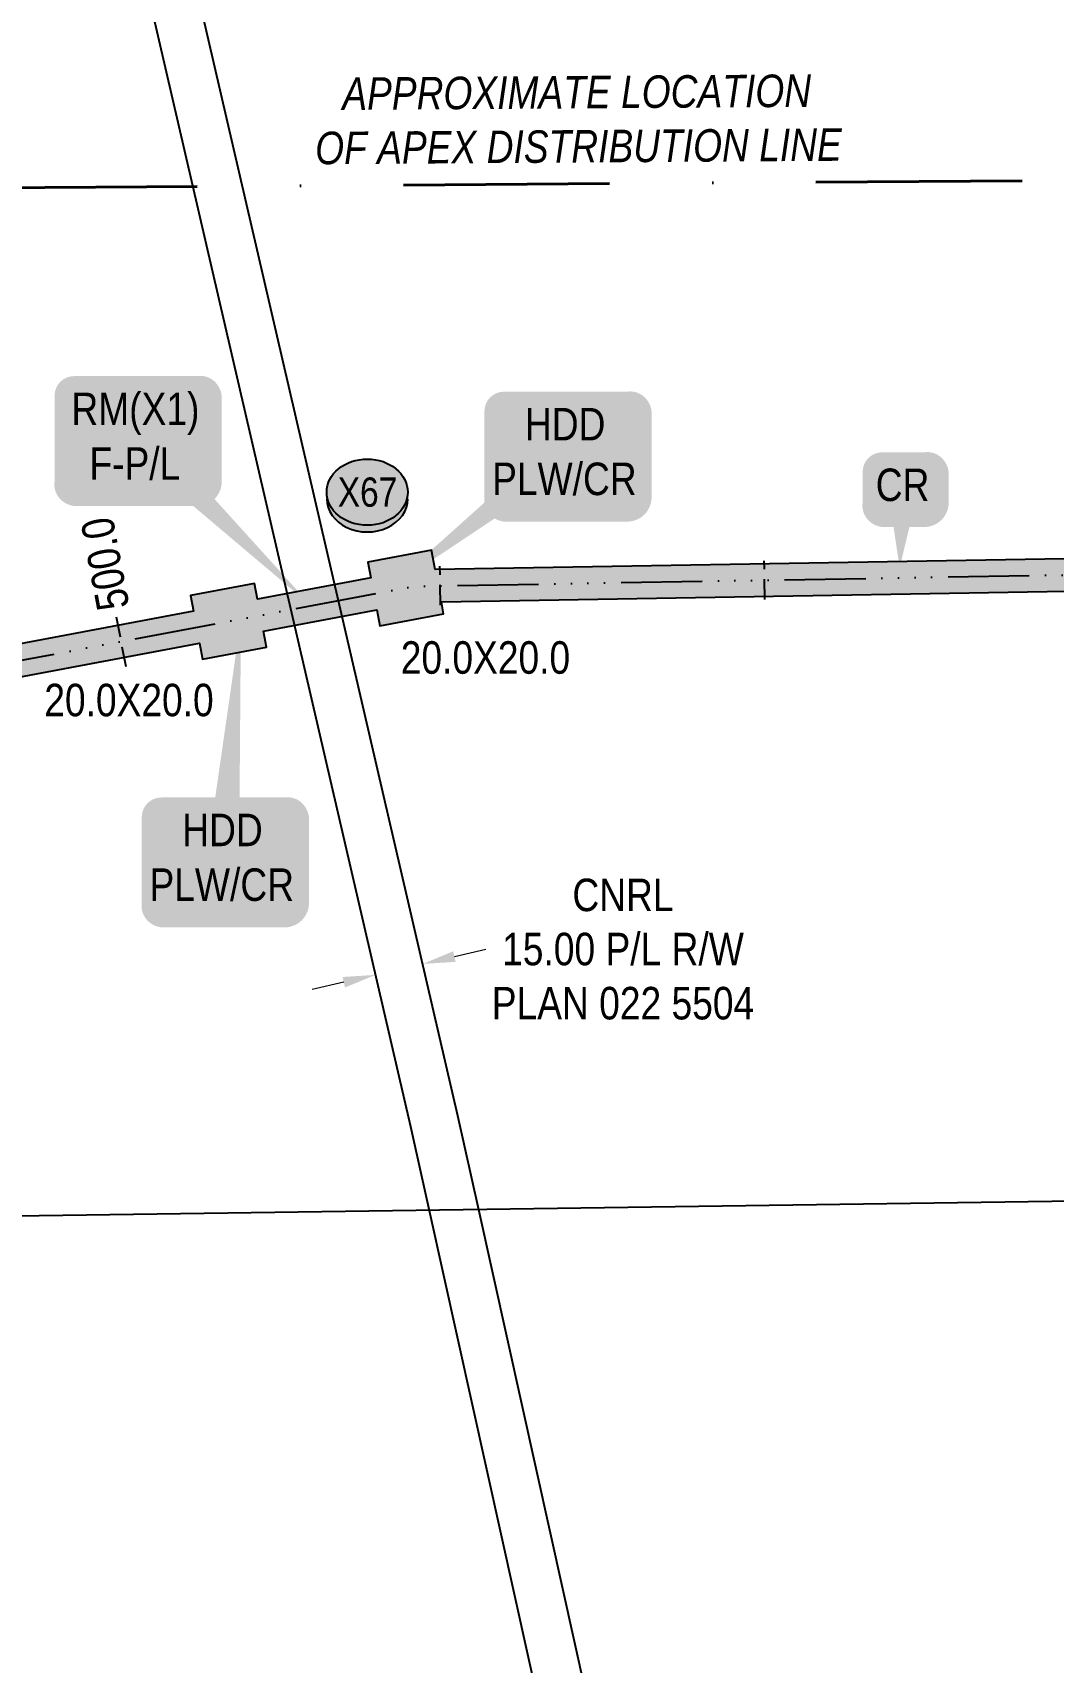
# Model space of a CAD drawing. Extents: x 72365 to 80261, y 6000112 to 6008999.
# Drawn here: x 78645 to 78959, y 6003437 to 6003939 of the extents above; entities that cross this region are included whole.
import ezdxf
from ezdxf.enums import TextEntityAlignment as Align

# ---------------------------------------------------------------- set-up
doc = ezdxf.new("R2010")
doc.units = 0
doc.header["$LTSCALE"] = 5
doc.header["$PDSIZE"] = 2.5
for name, pattern in [('COOP2', [10, 5, -1, 0, -1, 0, -1, 0, -1, 0, -1]), ('DASHDOT', [25.4, 12.7, -6.35, 0, -6.35]), ('foc-TIELINE', [1.875, 1.25, -0.625])]:
    doc.linetypes.add(name, pattern=pattern)
doc.layers.get('Defpoints').update_dxf_attribs({"color": 9})
for name, color, linetype, lineweight in [('AS-RECON EXISTING', 151, 'DASHDOT', 40), ('F-RW-T', 190, 'Continuous', 9), ('P-APEX RECON-TWS-T', 104, 'Continuous', 9)]:
    doc.layers.add(name, color=color, linetype=linetype, lineweight=lineweight)
doc.layers.add('AS-RECON EXISTING-T', color=7, linetype='Continuous', true_color=0x7abdff)
doc.layers.add('P-APEX RECON-TO BE DRILLED-H', color=7, linetype='Continuous', true_color=0xffafe1)
for name, color, linetype in [('F-RW', 190, 'Continuous'), ('L-SEC', 7, 'Continuous'), ('P-APEX RECON PAY ITEMS', 240, 'Continuous'), ('P-APEX RECON-10m BUFFER', 51, 'COOP2'), ('P-APEX RECON-URBAN', 30, 'COOP2'), ('P-APEX RECON-WORK AREA', 104, 'Continuous'), ('P-BUFFER-PURPLE', 187, 'foc-TIELINE'), ('P-BUFFER-PURPLE-T', 187, 'Continuous'), ('P-CROSSINGS', 250, 'Continuous')]:
    doc.layers.add(name, color=color, linetype=linetype)
doc.styles.add('100L', font='ARIALN.TTF', dxfattribs={"height": 2})
doc.styles.add('80', font='ARIALN.TTF', dxfattribs={"height": 10})
doc.styles.add('80CG', font='ARIALN.TTF', dxfattribs={"height": 10})
doc.styles.add('80L', font='ARIALN.TTF', dxfattribs={"height": 10})
doc.styles.add('Crossing', font='ARIALN.TTF', dxfattribs={"height": 10})
doc.dimstyles.new('Compass 5 000', dxfattribs={"dimscale": 5, "dimtxt": 9, "dimasz": 2, "dimexe": 0.2, "dimexo": 0.0625, "dimgap": 0.5, "dimtad": 0, "dimtih": 1, "dimtoh": 1, "dimzin": 0, "dimdsep": 46, "dimtxsty": '80CG', "dimcen": 0.1, "dimse1": 1, "dimse2": 1, "dimclrd": 256, "dimclrt": 256, "dimaunit": 1, "dimadec": 4, "dimazin": 0, "dimtfac": 0.06, "dimtofl": 0, "dimtmove": 0, "dimatfit": 1, "dimfxl": 0.2, "dimtolj": 1, "dimtzin": 0, "dimlwd": -1, "dimarcsym": 0})

# ---------------------------------------------------------------- blocks, each defined once
blk = doc.blocks.new('*D410')
at = {"layer": 'Defpoints', "color": 0, "transparency": 16777216}
for p in [(78739, 6003698.33), (78753.59, 6003701.71), (78765.11, 6003652.04)]:
    blk.add_point(p, dxfattribs=at)
at = {"layer": 'F-RW-T', "transparency": 16777216}
for p, q in [((78774.85, 6003654.3), (78784.59, 6003656.56)), ((78740.78, 6003646.4), (78731.04, 6003644.14))]:
    blk.add_line(p, q, dxfattribs=at)
for points in [[(78774.47, 6003655.93), (78775.23, 6003652.68), (78765.11, 6003652.04)], [(78740.4, 6003648.02), (78741.16, 6003644.78), (78750.52, 6003648.66)]]:
    blk.add_solid(points, dxfattribs=at)
at = {"layer": 'F-RW-T', "transparency": 16777216, "insert": (78826.81, 6003656.56), "char_height": 10, "attachment_point": 5, "style": '80CG'}
blk.add_mtext('\\A1;CNRL\\P15.00 P/L R/W\\PPLAN 022 5504', dxfattribs=at)
blk = doc.blocks.new('*U1133')
at = {"true_color": 0xffffa8}
h = blk.add_hatch(color=51, dxfattribs=at)
edge = h.paths.add_edge_path()
edge.add_line((-19, -20), (19, -20))
edge.add_arc((19, -14), 6, 270, 360)
edge.add_line((25, -14), (25, 12.5))
edge.add_arc((19, 12.5), 6, 0, 90)
edge.add_line((19, 18.5), (-19, 18.5))
edge.add_arc((-19, 12.5), 6, 90, 180)
edge.add_line((-25, 12.5), (-25, -14))
edge.add_arc((-19, -14), 6, 180, 270)
at = {"color": 240, "flags": 128}
blk.add_lwpolyline([(-19, -20, 3, 3, 0), (19, -20, 3, 3, 0.414214), (25, -14, 3, 3, 0), (25, 12.5, 3, 0, 0.414214), (19, 18.5, 0, 0, 0), (-19, 18.5, 0, 0, 0.414214), (-25, 12.5, 0, 0, 0), (-25, -14, 0, 3, 0.414214)], format="xyseb", close=True, dxfattribs=at)
for points in [[(-55.73, -43.11, 0, 10, 0), (0, 0, 5, 5, 0)], [(5.45, -7.08, 0, 10, 0), (0, 0, 5, 5, 0)]]:
    blk.add_lwpolyline(points, format="xyseb", dxfattribs=at)
at = {"color": 4, "style": '80'}
blk.add_attdef('OTHER_001', (-14.7, -5), '', height=10, dxfattribs=at)
blk = doc.blocks.new('*U1134')
at = {"true_color": 0xffffa8}
h = blk.add_hatch(color=51, dxfattribs=at)
edge = h.paths.add_edge_path()
edge.add_line((-19, -20), (19, -20))
edge.add_arc((19, -14), 6, 270, 360)
edge.add_line((25, -14), (25, 12.5))
edge.add_arc((19, 12.5), 6, 0, 90)
edge.add_line((19, 18.5), (-19, 18.5))
edge.add_arc((-19, 12.5), 6, 90, 180)
edge.add_line((-25, 12.5), (-25, -14))
edge.add_arc((-19, -14), 6, 180, 270)
at = {"color": 240, "flags": 128}
for points in [[(5.55, 73.48, 0, 10, 0), (0, 0, 5, 5, 0)], [(5.45, -7.08, 0, 10, 0), (0, 0, 5, 5, 0)]]:
    blk.add_lwpolyline(points, format="xyseb", dxfattribs=at)
blk.add_lwpolyline([(-19, -20, 3, 3, 0), (19, -20, 3, 3, 0.414214), (25, -14, 3, 3, 0), (25, 12.5, 3, 0, 0.414214), (19, 18.5, 0, 0, 0), (-19, 18.5, 0, 0, 0.414214), (-25, 12.5, 0, 0, 0), (-25, -14, 0, 3, 0.414214)], format="xyseb", close=True, dxfattribs=at)
at = {"color": 4, "style": '80'}
blk.add_attdef('OTHER_001', (-14.7, -5), '', height=10, dxfattribs=at)
blk = doc.blocks.new('*U1135')
at = {"true_color": 0xffffa8}
h = blk.add_hatch(color=51, dxfattribs=at)
edge = h.paths.add_edge_path()
edge.add_line((-19, -20), (19, -20))
edge.add_arc((19, -14), 6, 270, 360)
edge.add_line((25, -14), (25, 12.5))
edge.add_arc((19, 12.5), 6, 0, 90)
edge.add_line((19, 18.5), (-19, 18.5))
edge.add_arc((-19, 12.5), 6, 90, 180)
edge.add_line((-25, 12.5), (-25, -14))
edge.add_arc((-19, -14), 6, 180, 270)
at = {"color": 240, "flags": 128}
blk.add_lwpolyline([(-19, -20, 3, 3, 0), (19, -20, 3, 3, 0.414214), (25, -14, 3, 3, 0), (25, 12.5, 3, 0, 0.414214), (19, 18.5, 0, 0, 0), (-19, 18.5, 0, 0, 0.414214), (-25, 12.5, 0, 0, 0), (-25, -14, 0, 3, 0.414214)], format="xyseb", close=True, dxfattribs=at)
for points in [[(53.96, -52.11, 0, 10, 0), (0, 0, 5, 5, 0)], [(5.45, -7.08, 0, 10, 0), (0, 0, 5, 5, 0)]]:
    blk.add_lwpolyline(points, format="xyseb", dxfattribs=at)
at = {"color": 4, "style": '80'}
blk.add_attdef('OTHER_001', (-14.7, -5), '', height=10, dxfattribs=at)
blk = doc.blocks.new('*U1129')
at = {"true_color": 0xffffa8}
h = blk.add_hatch(color=51, dxfattribs=at)
edge = h.paths.add_edge_path()
edge.add_line((-6.5, -11.5), (6.5, -11.5))
edge.add_arc((6.5, -5.5), 6, 270, 360)
edge.add_line((12.5, -5.5), (12.5, 4))
edge.add_arc((6.5, 4), 6, 0, 90)
edge.add_line((6.5, 10), (-6.5, 10))
edge.add_arc((-6.5, 4), 6, 90, 180)
edge.add_line((-12.5, 4), (-12.5, -5.5))
edge.add_arc((-6.5, -5.5), 6, 180, 270)
at = {"color": 240, "flags": 128}
blk.add_lwpolyline([(-6.5, -11.5, 3, 3, 0), (6.5, -11.5, 3, 3, 0.414214), (12.5, -5.5, 3, 3, 0), (12.5, 4, 3, 0, 0.414214), (6.5, 10, 0, 0, 0), (-6.5, 10, 0, 0, 0.414214), (-12.5, 4, 0, 0, 0), (-12.5, -5.5, 0, 3, 0.414214)], format="xyseb", close=True, dxfattribs=at)
for points in [[(-1.09, -25.48, 0, 10, 0), (0, 0, 5, 5, 0)], [(5.45, -7.08, 0, 10, 0), (0, 0, 5, 5, 0)]]:
    blk.add_lwpolyline(points, format="xyseb", dxfattribs=at)
at = {"color": 4, "style": '80'}
blk.add_attdef('OTHER_001', (-14.7, -5), '', height=10, dxfattribs=at)
blk = doc.blocks.new('xing2')
h = blk.add_hatch(color=50)
h.dxf.hatch_style = 1
edge = h.paths.add_edge_path()
edge.add_ellipse((0, 0), major_axis=(-12.5, 0), ratio=0.816297, start_angle=0, end_angle=360)
h = blk.add_hatch(color=250)
h.dxf.hatch_style = 1
edge = h.paths.add_edge_path()
edge.add_ellipse((0, -2.05), major_axis=(-12.5, 0), ratio=0.816297, start_angle=0, end_angle=180)
edge.add_line((12.5, -2.05), (12.5, 0))
edge.add_ellipse((0, 0), major_axis=(-12.5, 0), ratio=0.816297, start_angle=0, end_angle=180, ccw=False)
edge.add_line((-12.5, 0), (-12.5, -2.05))
at = {"color": 250}
blk.add_ellipse((0, 0), major_axis=(-12.5, 0), ratio=0.816297, dxfattribs=at)
blk.add_ellipse((0, -2.05), major_axis=(-12.5, 0), ratio=0.816297, start_param=0, end_param=3.141593, dxfattribs=at)
at = {"color": 250, "style": 'Crossing'}
blk.add_attdef('CROSSING', text='', height=9, dxfattribs=at).set_placement((0.09, 0.02), align=Align.MIDDLE_CENTER)
at = {"color": 250, "style": 'Crossing', "flags": 1}
for tag, p in [('OWNER', (0.09, -12.49)), ('DESCRIPTION', (0.09, -25.77)), ('LOCATION', (0.09, -39.3)), ('DWG_REF', (0.09, -52.84))]:
    blk.add_attdef(tag, text='', height=9, dxfattribs=at).set_placement(p, align=Align.MIDDLE_CENTER)

msp = doc.modelspace()

# ---------------------------------------------------------------- hatches: boundary and pattern name
at = {"layer": 'P-APEX RECON-10m BUFFER'}
h = msp.add_hatch(color=256, dxfattribs=at)
h.dxf.hatch_style = 1
h.paths.add_polyline_path([(79035.572, 6003778.047), (78768.966, 6003773.463), (78767.835, 6003779.484), (78748.195, 6003775.792), (78749.118, 6003770.882), (78714.152, 6003764.309), (78713.229, 6003769.219), (78693.589, 6003765.528), (78694.512, 6003760.618), (78602.822, 6003743.383), (78597.913, 6003744.802), (78599.3, 6003749.601), (78580.102, 6003755.149), (78578.715, 6003750.35), (78540.665, 6003761.346), (78542.052, 6003766.146), (78522.854, 6003771.694), (78521.467, 6003766.894), (78509.699, 6003770.295), (78230.149, 6003764.715), (78230.31, 6003754.725), (78234.199, 6003754.803), (78234.398, 6003744.813), (78234.93, 6003744.824), (78234.492, 6003568.597), (78239.488, 6003568.668), (78239.926, 6003744.923), (78254.378, 6003745.212), (78254.178, 6003755.201), (78508.382, 6003760.275), (78518.693, 6003757.295), (78517.306, 6003752.496), (78536.504, 6003746.948), (78537.891, 6003751.747), (78575.941, 6003740.751), (78574.554, 6003735.952), (78593.752, 6003730.404), (78595.139, 6003735.203), (78602.332, 6003733.124), (78696.358, 6003750.798), (78697.281, 6003745.888), (78716.92, 6003749.58), (78715.997, 6003754.49), (78750.964, 6003761.062), (78751.887, 6003756.153), (78771.526, 6003759.844), (78770.839, 6003763.502), (79035.733, 6003768.057)])
at = {"layer": 'P-APEX RECON-TO BE DRILLED-H'}
h = msp.add_hatch(color=256, dxfattribs=at)
h.dxf.hatch_style = 1
h.paths.add_polyline_path([(78753.392, 6003766.628), (78752.474, 6003771.513), (78708.159, 6003763.183), (78710.005, 6003753.363), (78754.32, 6003761.693)])

# ---------------------------------------------------------------- linework, layer by layer
at = {"layer": 'AS-RECON EXISTING', "flags": 128}
msp.add_lwpolyline([(79710.357, 6003901.658), (79709.16, 6003898.707), (79697.81, 6003898.432), (79670.054, 6003898.351), (79659.806, 6003898.106), (79641.459, 6003897.809), (78245.383, 6003888.424), (78229.841, 6003887.77), (78208.97, 6003887.039), (78200.911, 6003887.563), (78180.358, 6003885.99), (78175.925, 6003885.752)], dxfattribs=at)
at = {"layer": 'F-RW', "flags": 128}
msp.add_lwpolyline([(79031.778, 6002675.496), (78981.606, 6002774.712), (78951.129, 6002834.981), (78943.346, 6002850.371), (78804.453, 6003476.758), (78782.368, 6003576.361), (78775.952, 6003605.294), (78670.115, 6004061.609), (78665.874, 6004079.897), (78663.277, 6004091.092), (78651.097, 6004083.671), (78649.796, 6004082.876), (78650.251, 6004080.916), (78652.209, 6004072.505), (78655.59, 6004057.899), (78657.133, 6004051.352), (78761.342, 6003601.987), (78767.069, 6003576.168), (78789.159, 6003476.538), (78929.12, 6002845.292), (78951.695, 6002800.65), (78964.932, 6002774.474), (79015.105, 6002675.257)], dxfattribs=at)
at = {"layer": 'L-SEC', "flags": 128}
msp.add_lwpolyline([(79038.767, 6003580.057), (78233.311, 6003568.58)], dxfattribs=at)
at = {"layer": 'P-APEX RECON-URBAN', "flags": 128}
msp.add_lwpolyline([(78177.723, 6003758.672), (78509.041, 6003765.285), (78602.577, 6003738.254), (78762.74, 6003768.359), (79657.116, 6003783.739), (79694.619, 6003897.496), (79710.36, 6003901.8)], dxfattribs=at)
at = {"layer": 'P-APEX RECON-WORK AREA', "flags": 128}
for points in [[(79035.572, 6003778.047), (78768.966, 6003773.463), (78767.835, 6003779.484), (78748.195, 6003775.792), (78749.118, 6003770.882), (78714.152, 6003764.309), (78713.229, 6003769.219), (78693.589, 6003765.528), (78694.512, 6003760.618), (78602.822, 6003743.383)], [(78602.332, 6003733.124), (78696.358, 6003750.798), (78697.281, 6003745.888), (78716.92, 6003749.58), (78715.997, 6003754.49), (78750.964, 6003761.062), (78751.887, 6003756.153), (78771.526, 6003759.844), (78770.839, 6003763.502), (79035.733, 6003768.057)]]:
    msp.add_lwpolyline(points, dxfattribs=at)
at = {"layer": 'P-BUFFER-PURPLE'}
for p, q in [((78770.627, 6003762.499), (78770.421, 6003774.487)), ((78870.529, 6003764.217), (78870.323, 6003776.205)), ((78673.671, 6003743.484), (78670.718, 6003759.195))]:
    msp.add_line(p, q, dxfattribs=at)

# ---------------------------------------------------------------- block references
at = {"layer": 'P-APEX RECON PAY ITEMS'}
ref = msp.add_blockref('*U1135', (78676.668, 6003814.54), dxfattribs=at)
ref.add_attrib('OTHER_001', 'RM(X1)', (78656.852, 6003817.955), dxfattribs={"layer": '0', "color": 4, "height": 10, "style": '80'})
ref.add_attrib('OTHER_002', 'F-P/L', (78662.398, 6003801.118), dxfattribs={"layer": '0', "color": 4, "height": 10, "style": '80'})
ref = msp.add_blockref('*U1133', (78809.121, 6003809.742), dxfattribs=at)
ref.add_attrib('OTHER_001', 'HDD', (78796.594, 6003813.249), dxfattribs={"layer": '0', "color": 4, "height": 10, "style": '80'})
ref.add_attrib('OTHER_002', 'PLW/CR', (78786.488, 6003796.405), dxfattribs={"layer": '0', "color": 4, "height": 10, "style": '80'})
ref = msp.add_blockref('*U1129', (78913.157, 6003799.572), dxfattribs=at)
ref.add_attrib('OTHER_001', 'CR', (78904.695, 6003794.569), dxfattribs={"layer": '0', "color": 4, "height": 10, "style": '80'})
ref = msp.add_blockref('*U1134', (78703.535, 6003684.792), dxfattribs=at)
ref.add_attrib('OTHER_001', 'HDD', (78691.007, 6003688.299), dxfattribs={"layer": '0', "color": 4, "height": 10, "style": '80'})
ref.add_attrib('OTHER_002', 'PLW/CR', (78680.902, 6003671.455), dxfattribs={"layer": '0', "color": 4, "height": 10, "style": '80'})
at = {"layer": 'P-CROSSINGS'}
msp.add_blockref('xing2', (78748.004, 6003797.303), dxfattribs=at).add_auto_attribs({'CROSSING': 'X67'})

# ---------------------------------------------------------------- texts
at = {"layer": 'AS-RECON EXISTING-T', "insert": (78723.149, 6003924.867), "char_height": 10, "attachment_point": 1, "rotation": 0.38517, "style": '100L'}
msp.add_mtext_dynamic_manual_height_columns('\\pi17.113;{\\fArial Narrow|b0|i1|c0|p34;APPROXIMATE LOCATION\\P\\pi8.655;OF APEX DISTRIBUTION LINE}', width=179.08357, gutter_width=50, heights=[0], dxfattribs=at)
at = {"layer": 'P-APEX RECON-TWS-T', "char_height": 9.9917, "attachment_point": 1, "style": '80L'}
for insert in [(78758.338, 6003751.39), (78648.496, 6003738.297)]:
    msp.add_mtext_dynamic_manual_height_columns('20.0X20.0', width=10.35424, gutter_width=50, heights=[0], dxfattribs=dict(at, insert=insert))
at = {"layer": 'P-BUFFER-PURPLE-T', "style": '100L'}
msp.add_text('500.0', height=9.9917, rotation=100.64554, dxfattribs=at).set_placement((78667.211, 6003775.22), align=Align.MIDDLE_CENTER)

# ---------------------------------------------------------------- dimensions: what is measured, and where the dimension line sits
at = {"layer": 'F-RW-T'}
dim = msp.add_linear_dim(base=(78765.109, 6003652.044), p1=(78739.001, 6003698.326), p2=(78753.589, 6003701.71), angle=13.05821, text='CNRL\\P15.00 P/L R/W\\PPLAN 022 5504', dimstyle='Compass 5 000', dxfattribs=at)
dim.commit()
dim.dimension.update_dxf_attribs({"geometry": '*D410', "text_midpoint": (78826.812, 6003656.563), "dimtype": 161})

doc.saveas('drawing.dxf')
